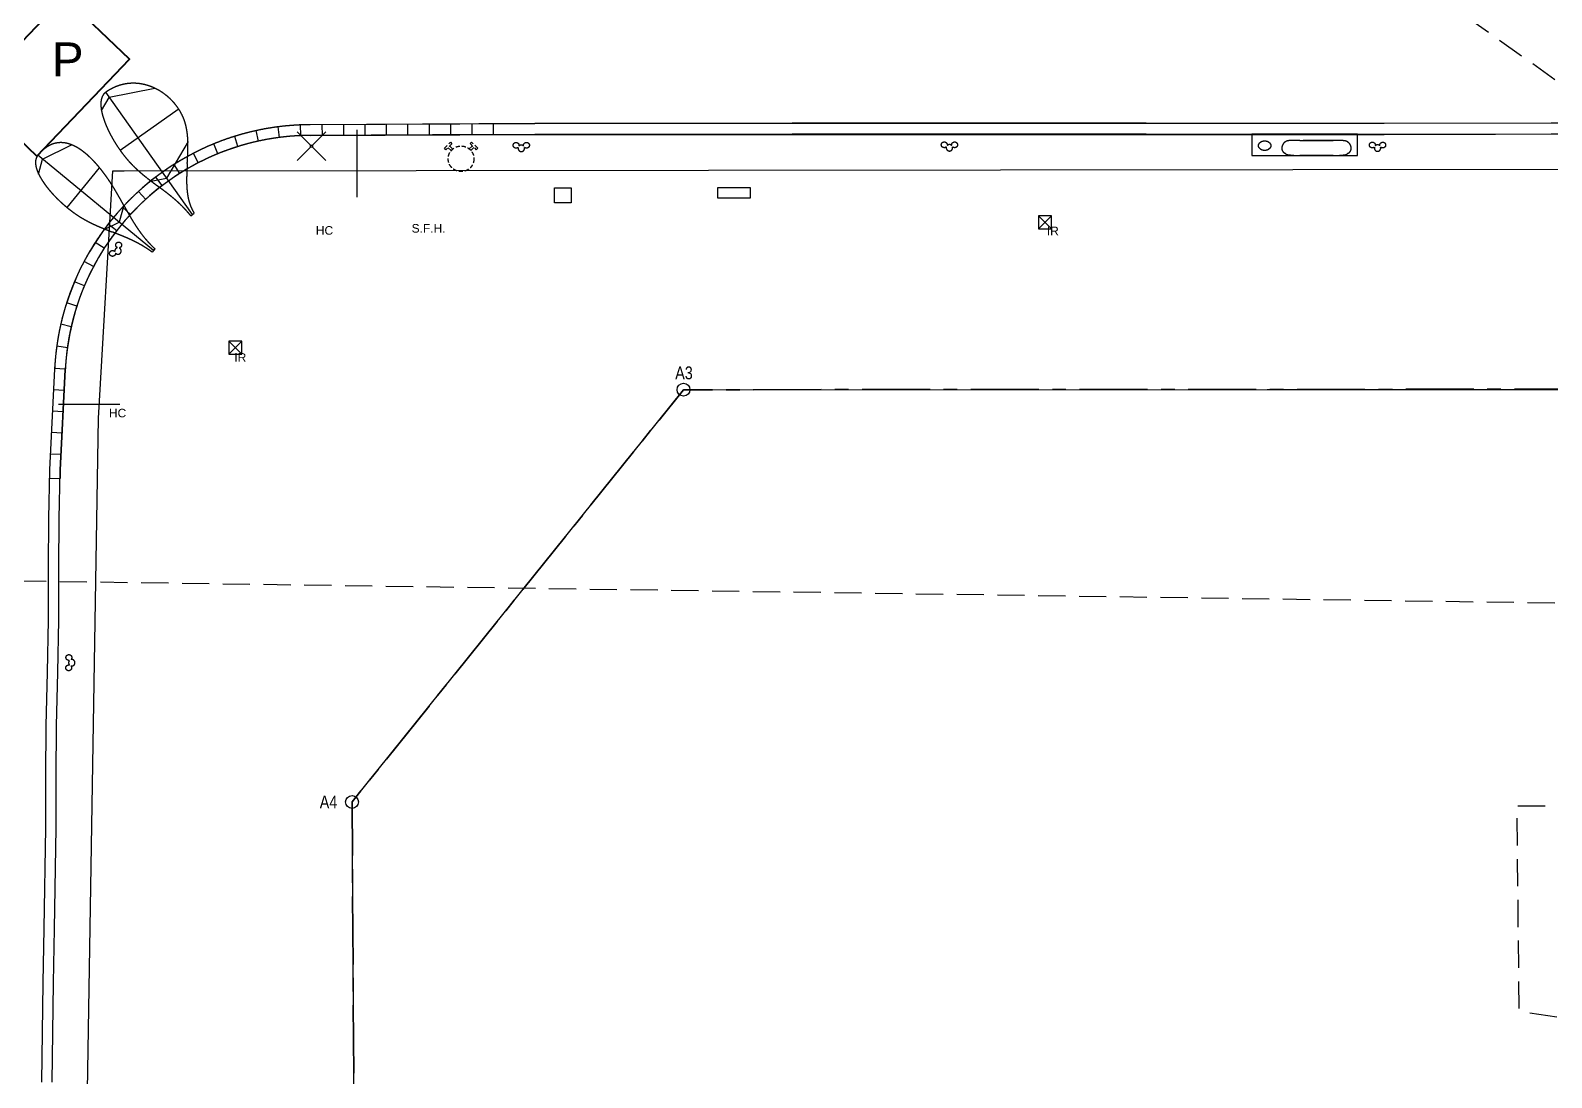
# Model space of a CAD drawing. Header units: millimetres. Extents: x 833576263 to 1668046980, y 817519639 to 1636103653.
# Drawn here: x 834014826 to 834085889, y 818219812 to 818268730 of the extents above; entities that cross this region are included whole.
import ezdxf

# ---------------------------------------------------------------- set-up
doc = ezdxf.new("R2010")
doc.units = ezdxf.units.MM
doc.header["$LTSCALE"] = 100
doc.header["$MEASUREMENT"] = 0
for name, pattern in [('C160$0$Hidden', [9.524999999999999, 6.35, -3.175]), ('R_P_Grid$0$CENTER', [50.800000000000004, 31.75, -6.35, 6.35, -6.35]), ('R_site$0$HIDDENX2', [19.049999999999997, 12.7, -6.35])]:
    doc.linetypes.add(name, pattern=pattern)
doc.layers.get('Defpoints').update_dxf_attribs({"color": 170})
for name, color, linetype in [('C160$0$+C160', 6, 'C160$0$Hidden'), ('R_site$0$AUDIT_I_160808180252-10', 10, 'Continuous'), ('R_site$0$AUDIT_I_160808180252-13', 10, 'Continuous'), ('R_site$0$G-SITE(Drainage Reserve)', 7, 'R_site$0$HIDDENX2'), ('R_Text for GBP from DLN$0$base plan(mm)$0$DLN040__', 7, 'Continuous'), ('T-TITL', 7, 'Continuous'), ('X-REF', 7, 'Continuous')]:
    doc.layers.add(name, color=color, linetype=linetype)
for name, color, linetype, lineweight in [('R_P_Grid$0$RDA9101', 2, 'R_P_Grid$0$CENTER', 35), ('R_P_Grid$0$RDA9102', 1, 'Continuous', 25), ('R_WKCD_PARK$0$000-PAV-Concrete-b', 1, 'Continuous', 25), ('R_WKCD_PARK$0$000-PAV-Reused tiles-b', 3, 'Continuous', 15), ('R_WKCD_PARK$0$4-LINE', 7, 'Continuous', 18)]:
    doc.layers.add(name, color=color, linetype=linetype, lineweight=lineweight)
doc.styles.add('R_P_Grid$0$ARIAL', font='arial.ttf', dxfattribs={"width": 0.8})
doc.styles.add('R_site$0$Arial', font='arial.ttf')
doc.styles.add('R_Text for GBP from DLN$0$base plan(mm)$0$Standard', font='arial.ttf')
doc.styles.add('R_Text for GBP from DLN$0$base plan(mm)$0$SWIS721 LT', font='swiss.ttf')
doc.linetypes.add('R_site$0$B1_BDYWL', pattern='A,2.5,[1,B1000.shx,S=1,R=0,X=0,Y=0],2.5', length=5)
doc.dimstyles.new('R_Text for GBP from DLN$0$base plan(mm)$0$Standard', dxfattribs={"dimtxt": 0.35, "dimasz": 0.2, "dimexe": 0.2, "dimexo": 0.2, "dimgap": 0.09, "dimtad": 0, "dimtoh": 1, "dimdec": 4, "dimzin": 0, "dimdsep": 46, "dimtxsty": 'R_Text for GBP from DLN$0$base plan(mm)$0$Standard', "dimcen": 0.09, "dimadec": 0, "dimazin": 0, "dimtfac": 1, "dimtdec": 4, "dimtofl": 0, "dimtmove": 0, "dimatfit": 3, "dimfxl": 1, "dimtolj": 1, "dimtzin": 0, "dimarcsym": 0})

# ---------------------------------------------------------------- blocks, each defined once
blk = doc.blocks.new('R_P_Grid')
at = {"layer": 'R_P_Grid$0$RDA9101', "flags": 128}
blk.add_lwpolyline([(833974486.7603672, 818116699.7, -0.1699638862440265), (834030051.9999999, 818200999.7), (834029850.0000001, 818232686.7), (834045337, 818251945.7), (834236230.0000001, 818252048.7), (834176136, 818164362.7000002), (834143758.4295808, 818116699.7)], format="xyb", dxfattribs=at)
at = {"layer": 'R_P_Grid$0$RDA9102'}
for centre in [(834045337, 818251945.7), (834029850.0000001, 818232686.7)]:
    blk.add_circle(centre, 299.9999999999999, dxfattribs=at)
at = {"layer": 'R_P_Grid$0$RDA9102', "style": 'R_P_Grid$0$ARIAL', "width": 0.8}
for s, p in [('A3', (834044949.0524564, 818252431.9473349)), ('A4', (834028342.136287, 818232386.7))]:
    blk.add_text(s, height=600, rotation=3.396031469342597e-06, dxfattribs=at).set_placement(p)
blk = doc.blocks.new('R_site$0$11nw23d')
at = {"layer": 'R_site$0$AUDIT_I_160808180252-13', "linetype": 'Continuous', "lineweight": 40, "flags": 128}
blk.add_lwpolyline([(834016.4213999999, 818270.3067000012), (834012.0889000002, 818265.7720000002), (834015.1305000007, 818262.8575), (834019.46183, 818267.3909800003), (834016.4213999999, 818270.3067000012)], dxfattribs=at)
at = {"layer": 'R_site$0$AUDIT_I_160808180252-10', "linetype": 'Continuous', "lineweight": 20, "insert": (834016.5691215874, 818266.5814999993), "char_height": 1.58750317500635, "width": 2.381254762509525, "attachment_point": 8, "style": 'R_site$0$Arial'}
blk.add_mtext('P', dxfattribs=at)
blk = doc.blocks.new('R_site')
at = {"layer": 'Defpoints', "flags": 128}
blk.add_lwpolyline([(834030051.9999999, 818200999.7), (834029850.0000001, 818232686.7), (834045337, 818251945.7), (834236230.0000001, 818252048.7), (834176136, 818164362.7000002)], dxfattribs=at)
at = {"layer": 'R_site$0$G-SITE(Drainage Reserve)', "flags": 128}
blk.add_lwpolyline([(834003920.2285964, 818269772.6620774), (834081350.2285963, 818269772.6620774), (834094910.2285964, 818260162.6620774), (834173830.2285963, 818261692.6620774), (834173830.2285963, 818252852.6620774), (834181490.2285963, 818247572.6620774), (834179910.2285964, 818204292.6620774), (834201880.2285964, 818204442.6620774), (834209540.2285964, 818208322.6620774), (834205500.2285963, 818215712.6620774), (834213520.2285964, 818221092.6620774), (834218120.2285963, 818213962.6620774), (834255800.2285964, 818237252.6620774), (834350300.2285964, 818367182.6620773), (834357820.2285963, 818365572.6620774), (834364350.2285963, 818361092.6620774), (834260614.5440143, 818211611.1086674), (834220530.2285964, 818185262.6620774), (834214470.2285963, 818191962.6620774), (834193800.2285964, 818192682.6620773), (834187200.2285963, 818186172.6620774), (834095560.2285964, 818187982.6620774), (834094070.2285963, 818191872.6620774), (834087080.2285963, 818192732.6620774), (834086380.2285964, 818204092.6620774), (834087270.2285964, 818204142.6620774), (834088020.2285964, 818222352.6620774), (834084380.2285964, 818222902.6620774), (834084270.2285964, 818232512.6620774), (834087460.2285963, 818232512.6620774), (834086750.2285963, 818241962.6620774), (834003170.2285964, 818243162.6620774), (834003920.2285964, 818269772.6620774)], dxfattribs=at)
at = {"linetype": 'R_site$0$B1_BDYWL', "lineweight": 5, "xscale": 1000, "yscale": 1000, "zscale": 1000}
blk.add_blockref('R_site$0$11nw23d', (-0.002798975401674397, 0.001201173290610313), dxfattribs=at)
blk = doc.blocks.new('R_WKCD_PARK')
at = {"layer": 'R_WKCD_PARK$0$000-PAV-Concrete-b', "flags": 128}
for points in [[(834241497.1734508, 818264558.8987306), (834226498.8354524, 818264558.8987306), (834210221.2107818, 818264558.8987306), (834194363.9023638, 818264523.6026076), (834177666.2498116, 818264523.6026076), (834160692.577286, 818264484.5004402), (834143597.2672892, 818264484.5004402), (834127204.8428382, 818264449.4033282), (834110406.506721, 818264449.4033282), (834093667.0703735, 818264418.9083315), (834078061.3879, 818264381.2588043), (834066950.8353294, 818264381.2588043), (834050411.0753956, 818264381.2588043), (834038384.5258847, 818264381.2588043), (834027886.8906424, 818264324.6714435)], [(834027889.1793029, 818263824.6766807), (834038386.0958748, 818263872.7249391), (834050411.4885647, 818263872.7249391), (834066950.8103526, 818263872.7249391), (834078061.7409431, 818263872.7249391), (834093667.966168, 818263918.9090375), (834110407.0920371, 818263918.9090375), (834127205.4396766, 818263949.4036107), (834143597.7984154, 818263949.4036107), (834160692.7702764, 818263984.5004767), (834177666.6269029, 818263984.5004767), (834194364.4364326, 818264023.6028293), (834210221.4913566, 818264023.6028293), (834226499.245204, 818264055.6009985), (834241497.2833909, 818264055.6009985)], [(834015843.5105212, 818219596.4404517), (834015907.3964065, 818224236.4412073), (834015947.7205021, 818226761.1278605), (834016028.8185012, 818231472.992307), (834016028.8185012, 818233870.0342101), (834016049.6050243, 818236254.9923635), (834016102.6195046, 818238731.9905111), (834016148.5627768, 818241188.5742131), (834016158.2174695, 818243623.9958087), (834016173.1546112, 818245919.9223642), (834016221.69528, 818248188.515288), (834016456.0383162, 818252896.5083994)]]:
    blk.add_lwpolyline(points, dxfattribs=at)
at = {"layer": 'R_WKCD_PARK$0$000-PAV-Concrete-b'}
for centre, radius in [((834027941.8184928, 818252324.797155), 12000.00000045607), ((834027941.8184924, 818252324.7971545), 11500.0000000239)]:
    blk.add_arc(centre, radius, 90.2622596960248, 177.1504246257506, dxfattribs=at)
at = {"layer": 'R_WKCD_PARK$0$000-PAV-Reused tiles-b', "flags": 128}
blk.add_lwpolyline([(834076828.3693368, 818263882.4920635), (834071886.1882571, 818263882.4920635), (834071886.1882571, 818262887.4349383), (834076829.392624, 818262887.4349383), (834076829.392624, 818263882.4920635)], dxfattribs=at)
at = {"layer": 'R_WKCD_PARK$0$4-LINE', "flags": 128}
for points in [[(834030052.0001657, 818200999.9998536), (834029850.0001663, 818232686.9998549), (834045337.0001656, 818251945.9998535), (834100833.2784706, 818251945.9998535), (834100901.593992, 818263128.7503012), (834170454.0805445, 818263128.7503012), (834170486.9513656, 818252013.5665469), (834250936.0001662, 818252013.5665469), (834319436.280536, 818350425.5108792), (834309138.3769388, 818349156.5595393)], [(834241497.2833917, 818264058.8987428), (834226499.245204, 818264058.8987428), (834210221.4913566, 818264058.8987428), (834197129.4611667, 818264025.1544194), (834197129.4611667, 818263025.1548514), (834192188.2374433, 818263025.1548514), (834192188.2374433, 818264020.1730504), (834177666.6269029, 818264020.1730504), (834170451.5280775, 818263991.8603369), (834170453.1973344, 818263991.8603369), (834160692.7702762, 818263991.8603369), (834143597.7984152, 818263991.8603369), (834127205.4396765, 818263949.4036096), (834110407.0920373, 818263949.4036096), (834093667.966168, 818263918.9090358), (834078061.7409432, 818263881.2582011), (834076828.3693368, 818263881.2582011), (834076828.3693368, 818262882.4905878), (834071887.2115446, 818262882.4905878), (834071887.2115446, 818263887.4362096), (834066950.8103526, 818263887.4362096), (834050411.4885638, 818263887.4362096), (834038386.0958749, 818263887.4362096), (834027889.1793025, 818263824.6766801)], [(834016456.0383162, 818252896.5083982), (834016221.6952796, 818248188.515288), (834016173.154611, 818245919.9223642), (834016158.2174695, 818243623.9958082), (834016148.5627768, 818241188.5742123), (834016102.6195046, 818238731.9905095), (834016049.6050243, 818236254.9923635), (834016032.3657717, 818233870.0342094), (834016032.3657717, 818231472.9923044), (834015947.720502, 818226761.1278601), (834015907.3964067, 818224236.4412072), (834015843.5105213, 818219596.4404511)]]:
    blk.add_lwpolyline(points, dxfattribs=at)
at = {"layer": 'R_WKCD_PARK$0$4-LINE'}
blk.add_arc((834027941.8184906, 818252324.7971556), 11499.9999982586, 90.2622596960248, 177.1504246257506, dxfattribs=at)
blk = doc.blocks.new('C160')
at = {"layer": 'C160$0$+C160', "ltscale": 0.0003}
for p, q in [((834034.4843061882, 818263.1172903059), (834034.3407565374, 818263.2595317853)), ((834034.55469246, 818263.1883239085), (834034.4111428093, 818263.3305653878)), ((834035.3295503908, 818263.1918707191), (834035.4717918701, 818263.3354203698)), ((834035.4005839936, 818263.1214844474), (834035.542825473, 818263.2650340981))]:
    blk.add_line(p, q, dxfattribs=at)
at = {"layer": 'C160$0$+C160'}
for p, q in [((834061.926669528, 818260.0679701492), (834062.5266695279, 818259.4679701494)), ((834061.926669528, 818259.4679701494), (834062.5266695279, 818260.0679701492)), ((834024.0944995643, 818254.2072801488), (834024.6944995641, 818253.6072801489)), ((834024.0944995643, 818253.6072801489), (834024.6944995641, 818254.2072801488))]:
    blk.add_line(p, q, dxfattribs=at)
for points in [[(834022.4763742398, 818260.1895656995, -0.00868377232207843), (834022.441777512, 818260.2466703628, -0.008576268836341668), (834022.4091720908, 818260.3049352386, -0.008406177596953905), (834022.3788834497, 818260.3636544213, -0.008196591789860572), (834022.3505607066, 818260.4233471946, -0.008023321255625084), (834022.3243360568, 818260.4835891372, -0.007730422491797432), (834022.3000219171, 818260.5446278641, -0.007555710968779731), (834022.2776150829, 818260.6062982157, -0.007200648458769636), (834022.2570375527, 818260.6686035441, -0.007025997866801474), (834022.2381998593, 818260.7316062374, -0.00662959839758506), (834022.2210894437, 818260.7951005311, -0.006456201351196737), (834022.2055696379, 818260.8593386443, -0.006036982987313118), (834022.1916594201, 818260.9239451216, -0.005865705236518124), (834022.1792038522, 818260.9893216141, -0.005438760368602291), (834022.1682293125, 818261.0549636123, -0.005270163270610839), (834022.1585822797, 818261.1213818775, -0.004846810103633381), (834022.1502809509, 818261.1879823001, -0.004681194888980978), (834022.1431851134, 818261.2553465315, -0.004269171496338456), (834022.1372961658, 818261.3228274812, -0.004106630381012582), (834022.1324929642, 818261.391042878, -0.003710591698580109), (834022.1287567872, 818261.4593254527, -0.003551056582259415), (834022.1259868215, 818261.5282982998, -0.003173183284192292), (834022.1241446454, 818261.597302511, -0.003016467476396807), (834022.1231479946, 818261.666940177, -0.00265706249194479), (834022.1229415707, 818261.7365849527, -0.00250289426459602), (834022.1234580475, 818261.8067958376, -0.002160901702764849), (834022.1246293935, 818261.8769990746, -0.002008950064363249), (834022.1263987401, 818261.9476925333, -0.00168237318383337), (834022.1286899437, 818262.0183711734, -0.001532267169448313), (834022.1314519761, 818262.0894574337, -0.001218487085827612), (834022.1346050517, 818262.1605275455, -0.001069829861928814), (834022.1380997613, 818262.2319176325, -0.0007658392955432058), (834022.1418565479, 818262.3032944878, -0.0006182184287999357), (834022.1458241693, 818262.374900161, -0.0003207894505393956), (834022.1499262624, 818262.4464982968, -0.0001737844609531194), (834022.1541073152, 818262.5182320052, 0.0001204102166278504), (834022.1582960256, 818262.5899652692, 0.0002672220244067943), (834022.1624313329, 818262.6617401252, 0.0005615158384390847), (834022.1664476675, 818262.7335217017, 0.0007085544324390395), (834022.1702783552, 818262.805251475, 0.001006204872824148), (834022.1738630186, 818262.8769938907, 0.001153882660851921), (834022.1771304948, 818262.9485930231, 0.001457984378725654), (834022.180023909, 818263.0202081332, 0.001606700729668935), (834022.1824698235, 818263.0915917701, 0.001920078322208737), (834022.184412169, 818263.1629907257, 0.002070212669770425), (834022.1857783475, 818263.2340747652, 0.002395277613013017), (834022.1865096288, 818263.3051679648, 0.00254718032985463), (834022.1865379782, 818263.3758691188, 0.002885736717823004), (834022.1857981187, 818263.4465661471, 0.003039716859879087), (834022.1842304958, 818263.516802007, 0.003392702177552387), (834022.181759469, 818263.5870115694, 0.003549011064213474), (834022.178337506, 818263.6567006678, 0.003916162874496161), (834022.1738755099, 818263.7263305284, 0.004074972588500525), (834022.16834039, 818263.7953923803, 0.004454422310882864), (834022.1616280716, 818263.8643493205, 0.004615798339652023), (834022.153720252, 818263.932704424, 0.005003612331398117), (834022.1444989843, 818264.0008942425, 0.005167480236761573), (834022.1339578704, 818264.0684640099, 0.005557198499996382), (834022.1219700784, 818264.1357915911, 0.005723305796166484), (834022.1085336646, 818264.2024981811, 0.006105569661600139), (834022.0935231842, 818264.2688676629, 0.006273446342592609), (834022.076927694, 818264.3346336825, 0.006635851763124852), (834022.0586401317, 818264.3999487545, 0.006804776222833595), (834022.0386197093, 818264.4646968084, 0.007132122144214027), (834022.0168027515, 818264.5288611625, 0.01431771782701947), (834021.9675593819, 818264.655577083, 0.01377992563037298), (834021.9112754117, 818264.7793311366, 0.01360894925691305), (834021.8479417067, 818264.9005050587, 0.01316830467982264), (834021.7782112261, 818265.0181180682, 0.01305108789196501), (834021.7019869784, 818265.1325532346, 0.01273804649191961), (834021.6199633388, 818265.2429084622, 0.01267292425695925), (834021.5320492196, 818265.3494279267, 0.01250257353120661), (834021.4388848947, 818265.4513888236, 0.01248821435147939), (834021.3404762178, 818265.5488323715, 0.01246559481973284), (834021.2373290382, 818265.6412456572, 0.01250131814838958), (834021.1296110693, 818265.728466046, 0.01262418557964177), (834021.0176489139, 818265.8101654681, 0.01271003009871028), (834020.9017931322, 818265.8860241675, 0.01296891564345485), (834020.7821976664, 818265.9558347613, 0.01310549630493345), (834020.6593586936, 818266.0191968934, 0.01348121526489882), (834020.53332844, 818266.0759400415, 0.01366934662366799), (834020.4046418599, 818266.1256680052, 0.01412840147448044), (834020.2733943798, 818266.1681678138, 0.01436842447964693), (834020.1399763181, 818266.2031131926, 0.01485751390146505), (834020.0047486299, 818266.2302045831, 0.01514828410348541), (834019.867698613, 818266.2491985831, 0.01559061667432706), (834019.7297443349, 818266.2597368545, 0.01592826203320122), (834019.5901531483, 818266.2615808201, 0.01622611952369776), (834019.4507346397, 818266.2544511327, 0.01660298830359095), (834019.3096979699, 818266.2379103707, 0.01665115560695443), (834019.1700726885, 818266.2120339229, 0.01705567204825084), (834019.0287087647, 818266.1758389921, 0.01676624874758058), (834018.890111626, 818266.1301717298, 0.01718421994306879), (834018.7495777004, 818266.0730298599, 0.0165147824912248), (834018.6132045968, 818266.0065510585, 0.008402732194566442), (834018.5442705889, 818265.9685863547, 0.008166170459136621), (834018.4766317023, 818265.9283583263, 0.008270346309173587), (834018.408440719, 818265.884705793, 0.007992499517335192), (834018.3417047454, 818265.8388584139, 0.01865825094313346), (834018.3140065905, 818265.8176313002, 0.018954569549265), (834018.2879824606, 818265.7943833213, 0.01871064494490697), (834018.264024434, 818265.7694952614, 0.01822905319093063), (834018.2419677956, 818265.7429059368, 0.01798501920809455), (834018.2216943644, 818265.7145123093, 0.01688710706928728), (834018.2034473002, 818265.6847727536, 0.01665851580666481), (834018.1868013468, 818265.6530507654, 0.0152003265185557), (834018.172207524, 818265.6203302653, 0.01499774533007155), (834018.159121143, 818265.5854727556, 0.01342247985558232), (834018.1480350165, 818265.5499249649, 0.01324920748319869), (834018.138426465, 818265.5121319173, 0.01172760766046519), (834018.1307163278, 818265.4739033459, 0.01158188402454097), (834018.1244916301, 818265.4333751864, 0.01020620981894334), (834018.1200380073, 818265.3926119014, 0.01008420586531316), (834018.1170944062, 818265.3495458257, 0.008888755477356293), (834018.1157866048, 818265.3063971249, 0.008786426164292592), (834018.1160159132, 818265.2609858356, 0.007771410016777858), (834018.1177486699, 818265.2156055097, 0.007685228470706182), (834018.1210397804, 818265.1680373099, 0.006834476855970966), (834018.1257107526, 818265.1205835491, 0.006761579155151919), (834018.1319512627, 818265.0710429954, 0.006053163586739458), (834018.1394594022, 818265.0216777363, 0.005991278902520962), (834018.148536569, 818264.9703464116, 0.005402996168272293), (834018.1587811686, 818264.9192345648, 0.005350330899344064), (834018.1705824184, 818264.8662917773, 0.004862117592263114), (834018.1834626016, 818264.8136005276, 0.004817249797670528), (834018.1978757741, 818264.75922388, 0.004411972067735489), (834018.2132902507, 818264.7051221184, 0.004373767903249071), (834018.2302036897, 818264.6494879437, 0.004037238357271262), (834018.2480506657, 818264.5941458301, 0.004004788782565243), (834018.267353229, 818264.537429519, 0.003725465262089131), (834018.2875303963, 818264.4810181564, 0.003698038467096565), (834018.3091114257, 818264.4233943956, 0.003466629148377263), (834018.3315159921, 818264.3660855903, 0.00344363469339576), (834018.3552652652, 818264.3077285374, 0.003252710978558423), (834018.3797940029, 818264.2496946254, 0.006436468234853824), (834018.432632318, 818264.1311416216, 0.005871953935872009), (834018.4883734682, 818264.0139234718, 0.005825324593866536), (834018.5486257558, 818263.8945046482, 0.005472233647653103), (834018.6115611898, 818263.776476642, 0.005448132674601255), (834018.6783389641, 818263.6575724793, 0.00526683973251731), (834018.7476495652, 818263.5401260826, 0.005263317817761063), (834018.8200700085, 818263.4231119002, 0.005233941756482806), (834018.894930992, 818263.30764374, 0.005250279746990059), (834018.972115375, 818263.1938901235, 0.005368816651085058), (834019.0516978679, 818263.0818015607, 0.0054054183379834), (834019.1327705352, 818262.9726739125, 0.00568278364069452), (834019.2162425905, 818262.8653714912, 0.00574121145572906), (834019.3003305318, 818262.7622287913, 0.006204883219705571), (834019.3868575571, 818262.6611254779, 0.006131025535779107), (834019.473294896, 818262.565030681, 0.005911344488732363), (834019.5620218024, 818262.4710448502, 0.005617517201397635), (834019.6505264592, 818262.3815223906, 0.005275243414397708), (834019.7409609088, 818262.2939484695, 0.004967016135027014), (834019.8312358914, 818262.210043067, 0.00451861857511196), (834019.9230870953, 818262.1278645794, 0.004198661951387455), (834020.0148320491, 818262.048617101, 0.003664031580721365), (834020.1078125809, 818261.9708214246, 0.003334984060487592), (834020.2007255765, 818261.8952678696, 0.002734891268932852), (834020.2945495851, 818261.8208472489, 0.00239923134451359), (834020.3883288788, 818261.7480182666, 0.001753585564464763), (834020.482710327, 818261.6759702964, 0.001413586293431373), (834020.5770558512, 818261.604891078, 0.00074071910066034), (834020.6717070256, 818261.5342188112, 0.0003984742132788529), (834020.766321454, 818261.4639091595, -0.000284650308273747), (834020.8609519002, 818261.3936210375, -0.0006271503331912627), (834020.955541213, 818261.3230954473, -0.001304094094606512), (834021.0498571701, 818261.2522052194, -0.001644860185458983), (834021.1441306922, 818261.1804728699, -0.002298628427900292), (834021.2378350543, 818261.1079996008, -0.002635568906021692), (834021.3315049601, 818261.0340642557, -0.00324770619932026), (834021.424297772, 818260.9590324261, -0.003578544438700039), (834021.517078077, 818260.8818923266, -0.004128816579844259), (834021.6086575424, 818260.8033319393, -0.004451055457627666), (834021.7002626443, 818260.7219798589, -0.004918049611941732), (834021.7903265846, 818260.6389263844, -0.005229006561501418), (834021.8804694953, 818260.552350044, -0.005591798403029905), (834021.9687171179, 818260.4638440056, -0.005888725505250137), (834022.0571076244, 818260.3710270236, -0.006129446668621994), (834022.1432413615, 818260.2761130469, -0.006409728774745595), (834022.2295844378, 818260.1760364876, -0.006516482845402263), (834022.3133115344, 818260.0737617526)], [(834027.8891793026, 818263.8246766807), (834036.4643260814, 818263.8639282901), (834036.4643260814, 818264.3639335282), (834027.886890642, 818264.3246714427, 0.3983939871345676), (834015.9566565695, 818252.9213654097), (834015.7219612737, 818248.2062953432), (834015.713609266, 818247.8159565578), (834016.2133208228, 818247.7971273111), (834016.2216952799, 818248.1885152876), (834016.4560383162, 818252.8965083989, -0.3983939871384767)], [(834020.5164916216, 818258.3729186988, 0.006516482845398385), (834020.4089037565, 818258.4496989008, 0.006409728774746221), (834020.2993668336, 818258.5236725927, 0.006129446668617726), (834020.1913838636, 818258.5927186774, 0.005888725505247367), (834020.0817720146, 818258.6591499676, 0.005591798403055054), (834019.9734269644, 818258.721458168, 0.005229006561456736), (834019.8637580925, 818258.7814076934, 0.004918049611963292), (834019.7550879634, 818258.8379779685, 0.004451055457621284), (834019.6453759958, 818258.8925026401, 0.004128816579895754), (834019.5364198269, 818258.9443397525, 0.003578544438758221), (834019.4266766525, 818258.9944916777, 0.003247706199274787), (834019.3174734975, 818259.0426056291, 0.002635568905984551), (834019.2077109909, 818259.0894316761, 0.002298628427868789), (834019.0982981024, 818259.1348376452, 0.001644860185433534), (834018.9885299392, 818259.1793795051, 0.001304094094653936), (834018.8789413472, 818259.2230975181, 0.000627150333207985), (834018.7691844258, 818259.2663920348, 0.0002846503085537575), (834018.6594499917, 818259.3094465984, -0.0003984742132342158), (834018.5497253787, 818259.352526135, -0.0007407191008263087), (834018.4398703444, 818259.39594601, -0.001413586293442657), (834018.3302037263, 818259.4398386758, -0.001753585564442361), (834018.220248752, 818259.4846568799, -0.002399231344545491), (834018.1106703967, 818259.5303865268, -0.002734891268932821), (834018.0006320865, 818259.5776405602, -0.003334984060535386), (834017.8911763183, 818259.6262265584, -0.003664031580708446), (834017.7810682292, 818259.6769587501, -0.00419866195139987), (834017.6717724191, 818259.7294156402, -0.004518618575065651), (834017.5616065274, 818259.784673434, -0.00496701613507622), (834017.4525096274, 818259.8420106423, -0.005275243414376127), (834017.3422981552, 818259.9028465917, -0.005617517201398559), (834017.2334388717, 818259.9660684344, -0.005911344488723779), (834017.123196277, 818260.0335396922, -0.006131025535789107), (834017.0146110798, 818260.1036458868, -0.006204883219734293), (834016.9046277524, 818260.178562332, -0.005741211455716222), (834016.7964643419, 818260.2560857161, -0.005682783640703578), (834016.6878060247, 818260.3377849433, -0.005405418337984465), (834016.5809853955, 818260.4218740278, -0.005368816651102741), (834016.4748275678, 818260.5092109314, -0.005250279746994308), (834016.3705481392, 818260.5987827742, -0.005233941756495414), (834016.2680620464, 818260.6906177546, -0.00526331781774467), (834016.1675264725, 818260.7845839075, -0.005266839732496291), (834016.0698790349, 818260.8797815623, -0.005448132674591957), (834015.9742942941, 818260.97704938, -0.00547223364763805), (834015.8826472475, 818261.0744778046, -0.00582532459385179), (834015.7932255033, 818261.1739511441, -0.005871953935891656), (834015.7087337612, 818261.2724819311, -0.006436468234838922), (834015.626693999, 818261.373061152, -0.003252710978587186), (834015.5878239642, 818261.4226465763, -0.003443634693347777), (834015.5496215728, 818261.4727479825, -0.003466629148413079), (834015.5129914659, 818261.5221898576, -0.003698038467153947), (834015.4770736804, 818261.572151356, -0.003725465262111554), (834015.4428282563, 818261.6213103923, -0.004004788782517725), (834015.4093470591, 818261.6709927667, -0.004037238357288129), (834015.3776305136, 818261.719730071, -0.004373767903269539), (834015.3467384464, 818261.7689937087, -0.004411972067693883), (834015.317694324, 818261.8171709402, -0.00481724979776604), (834015.2895445797, 818261.8658756757, -0.004862117592380556), (834015.2633156817, 818261.9133552694, -0.005350330899377921), (834015.2380621962, 818261.9613601619, -0.00540299616820827), (834015.2147905051, 818262.0080056451, -0.005991278902526108), (834015.1925880334, 818262.0551686614, -0.006053163586704743), (834015.1724146864, 818262.1008450999, -0.006761579155163599), (834015.1534188287, 818262.1470226683, -0.006834476855907235), (834015.1364842035, 818262.1915972782, -0.007685228470720228), (834015.1208513195, 818262.2366436764, -0.007771410016886207), (834015.1072953439, 818262.2799866337, -0.008786426164279625), (834015.0951822432, 818262.32375318, -0.008888755477502154), (834015.0851451135, 818262.365738615, -0.01008420586530418), (834015.076708337, 818262.408072673, -0.01020620981891409), (834015.0703319164, 818262.4485797269, -0.01158188402446047), (834015.0657263384, 818262.4893236494, -0.01172760766034464), (834015.0631565534, 818262.5282372215, -0.01324920748311183), (834015.0625329849, 818262.5672276033, -0.01342247985540415), (834015.0639233915, 818262.6044380104, -0.01499774532996925), (834015.0674250136, 818262.6415060288, -0.01520032651851191), (834015.0729410894, 818262.6769063637, -0.01665851580661449), (834015.0806991622, 818262.7118804199, -0.01688710706929087), (834015.0905216099, 818262.7453605041, -0.0179850192079847), (834015.1026521679, 818262.7780722704, -0.0182290531911674), (834015.1169761958, 818262.809509664, -0.0187106449450193), (834015.1335807681, 818262.8398030747, -0.01895456954926462), (834015.1526088298, 818262.8690546853, -0.01865825094318898), (834015.1737817002, 818262.8967943267, -0.007981896311650043), (834015.2252546664, 818262.9574271721, -0.008876624888327732), (834015.2787406889, 818263.0162886359, -0.008763524320564535), (834015.330784224, 818263.0696530777, -0.009692283982602554), (834015.384759725, 818263.1210588899, -0.009567193916451926), (834015.4373284763, 818263.1673983356, -0.01049681102100436), (834015.4917118308, 818263.2115899889, -0.01035935956099286), (834015.5447625341, 818263.2511432656, -0.01124428385323852), (834015.599470029, 818263.2883668329, -0.01109444884681081), (834015.6529600569, 818263.3213669348, -0.01187956179825452), (834015.7079073418, 818263.351874322, -0.01171781206767434), (834015.7617925208, 818263.378547734, -0.01234546580479388), (834015.8168967918, 818263.4025973565, -0.01217296135863704), (834015.8711287844, 818263.4231644184, -0.01259363908151023), (834015.9263114013, 818263.4410208362, -0.01241243815519005), (834015.9808352735, 818263.4556974015, -0.0125960759939126), (834016.0360241928, 818263.4676296616, -0.01240920254194552), (834016.0907769153, 818263.4766298641, -0.01235271532032339), (834016.1459081888, 818263.4829087324, -0.01216393175534854), (834016.2008185986, 818263.4864482031, -0.01189150579045254), (834016.2558364117, 818263.4873429488, -0.01170478725862947), (834016.3108266408, 818263.4856416138, -0.01126088341908845), (834016.3656818839, 818263.481417211, -0.01107979485209485), (834016.4206697432, 818263.474701005, -0.01051819915694744), (834016.4753176279, 818263.4656164192, -0.01034543708069117), (834016.530219203, 818263.4541177136, -0.009718759237137525), (834016.5846166661, 818263.4404254733, -0.009555992220128711), (834016.6393485053, 818263.4243824617, -0.008908576243734374), (834016.6934520209, 818263.4063292735, -0.008756542909988741), (834016.7479326102, 818263.3859847665, -0.008121456425805505), (834016.8016967148, 818263.3638127198, -0.007980193485386462), (834016.8558472291, 818263.3394127813, -0.007379356067749795), (834016.9092237703, 818263.3133607126, -0.007248442329742325), (834016.9629682626, 818263.2851534237, -0.00669446748439242), (834017.0159062097, 818263.2554581517, -0.00657322356362805), (834017.0691714439, 818263.223692635, -0.006071801703011297), (834017.1216170555, 818263.1905899373, -0.005959430307719056), (834017.1743321591, 818263.1555156595, -0.005511558405551707), (834017.2262293302, 818263.1192409695, -0.00540723299918665), (834017.2783253889, 818263.0811072867, -0.005011000172651219), (834017.3296160562, 818263.0418961485, -0.004913916312260301), (834017.3810257211, 818263.0009520366, -0.00456580004358976), (834017.4316502559, 818262.9590403743, -0.004475202276400176), (834017.4823073982, 818262.9155342896, -0.004170943234698981), (834017.5322049517, 818262.871158547, -0.004086137026328455), (834017.5820443752, 818262.8253383728, -0.003821293265584814), (834017.6311531663, 818262.7787355668, -0.003741648177449713), (834017.6801103771, 818262.7308486123, -0.003511923741820168), (834017.7283679218, 818262.6822563336, -0.006788596595722199), (834017.8240320522, 818262.5818750268, -0.0060503675265003), (834017.9170891459, 818262.4790687092, -0.005782686709472059), (834018.0083977428, 818262.3732660243, -0.005240768580346058), (834018.0973528033, 818262.2654748746, -0.004996830636146975), (834018.1838051308, 818262.156235374, -0.004611383812710106), (834018.2681430738, 818262.0453540307, -0.004385892115831696), (834018.3492419341, 818261.9346524772, -0.00412954947883639), (834018.4284441367, 818261.8225853783, -0.003916429273616039), (834018.5039125219, 818261.7120703557, -0.003626786551301284), (834018.5777054352, 818261.6004289214, -0.003377594357349909), (834018.6481771437, 818261.4904947884, -0.003017072547421214), (834018.7172374661, 818261.3796678764, -0.002758699961785305), (834018.7835849265, 818261.2704024569, -0.002335576650405567), (834018.8488159897, 818261.1604662631, -0.00206942258684811), (834018.9119145283, 818261.0519570136, -0.001593091061205284), (834018.9742167663, 818260.942988101, -0.001320585622396558), (834019.0349448125, 818260.8353212407, -0.0008011913060688134), (834019.0952155563, 818260.72739741, -0.0002958750224938746), (834019.1249417224, 818260.6738928001, -0.0001596772491005498), (834019.1546191315, 818260.6203611222, -8.996768378164937e-05), (834019.1841057783, 818260.567110858, 4.954110740539549e-05), (834019.2135881201, 818260.5138582095, 0.0003086135957879231), (834019.2722235578, 818260.408126415, 0.0008805671400334068), (834019.3311102178, 818260.3025345192, 0.001163196611672339), (834019.3900304841, 818260.1978901969, 0.001742162002229357), (834019.44955761, 818260.0935903589, 0.002024912022349065), (834019.5096551629, 818259.9901099022, 0.002595497597655316), (834019.5707060568, 818259.887189748, 0.002876482015005866), (834019.6328775319, 818259.78494732, 0.003420883918427402), (834019.6963313187, 818259.6834967064, 0.003697999176788604), (834019.7614778306, 818259.5825650478, 0.004196115017112615), (834019.828209156, 818259.4826752536, 0.004467037690051219), (834019.8972364354, 818259.3831268529, 0.004897320131867766), (834019.968115329, 818259.2848894094, 0.005159558001828357), (834020.0419335332, 818259.1867979469, 0.005500737699136634), (834020.1178255981, 818259.0903031933, 0.00575174671567559), (834020.1973486498, 818258.9937450801, 0.005985293975140997), (834020.2791157236, 818258.8990806249, 0.00622265598668756), (834020.3652601192, 818258.8041363823, 0.006335520368015367), (834020.4537614658, 818258.7113857241, 0.006557152240485612), (834020.5474446245, 818258.6181409241, 0.006544063893359701), (834020.643538585, 818258.5273825104)], [(834072.7855818287, 818263.3965362149, 0.5333333333404157), (834072.1855821289, 818263.3971364532), (834072.1854820892, 818263.2971365034, 0.5333333332519511), (834072.7854817888, 818263.2965362647)], [(834074.2861575909, 818262.8850347869), (834074.1280453042, 818262.8851929621, -0.03725575482096108), (834073.5270129123, 818262.9306437037, -0.2693673944801962), (834073.448660075, 818262.9935135207, -0.164181909340674), (834073.3413726537, 818263.0631360355, -0.1738856267492659), (834073.2854560739, 818263.2288771516, -0.3926762150044951), (834073.6255502932, 818263.5815096172, -0.01403659520950069), (834074.1287555295, 818263.5951351889), (834074.2868678161, 818263.5949770137), (834075.5268671956, 818263.5937365199), (834075.6849794822, 818263.5935783447, -0.01403659520950144), (834076.1881564492, 818263.5789459896, -0.3926762150044918), (834076.5275444424, 818263.2256337709, -0.173885626749277), (834076.4712963606, 818263.0600048641, -0.1641819093406645), (834076.3638698538, 818262.9905971488, -0.2693673944801924), (834076.2853913836, 818262.9278842256, -0.03725575482096), (834075.684269257, 818262.8836361179), (834075.5261569704, 818262.8837942932)]]:
    blk.add_lwpolyline(points, format="xyb", close=True, dxfattribs=at)
at = {"layer": 'C160$0$+C160', "flags": 128}
for points in [[(834022.3948428871, 818260.1316637261), (834018.3417047454, 818265.8388584139)], [(834018.5100622094, 818265.6042825427), (834020.6454341479, 818266.0273202406)], [(834018.1459327759, 818264.9843582814), (834018.509917974, 818265.6042539682)], [(834019.0172664801, 818263.1296721563), (834021.7325079713, 818265.0579836043)], [(834015.3967759269, 818262.7133776546), (834016.7504899753, 818263.3849761372)], [(834022.1877710782, 818263.539823006), (834021.1872550929, 818261.835864858)], [(834020.5800151033, 818258.4501506046), (834015.1737817002, 818262.8967943267)], [(834020.5800151033, 818258.4501506046), (834015.1737817002, 818262.8967943267)], [(834020.5800151033, 818258.4501506046), (834015.1737817002, 818262.8967943267)], [(834015.2082182987, 818262.0216640556), (834015.3966442075, 818262.7133123066)], [(834016.5352198655, 818260.4590574966), (834018.0593469662, 818262.312092585)], [(834020.4614840156, 818261.6920826343), (834021.1864369733, 818261.8357027808)], [(834019.1830151993, 818260.5690811526), (834018.9673747513, 818259.7775374656)], [(834018.3062306129, 818259.4495336299), (834018.9666276242, 818259.7771668043)]]:
    blk.add_lwpolyline(points, dxfattribs=at)
at = {"layer": 'C160$0$+C160'}
for points in [[(834036.4643260814, 818263.8639282901), (834027.8891793026, 818263.8246766807, 0.3983939871370899), (834016.4560383162, 818252.896508399), (834016.2216952799, 818248.1885152876), (834016.2133208228, 818247.7971273111)], [(834073.448660075, 818262.9935135207, -0.1641819093363031), (834073.3413726537, 818263.0631360355, -0.1738856267508698), (834073.2854560739, 818263.2288771516, -0.3926762150065006), (834073.6255502932, 818263.5815096172, -0.01403659520948782), (834074.1287555295, 818263.5951351889), (834074.2868678161, 818263.5949770137)], [(834076.3638698538, 818262.9905971488, 0.1641819093363034), (834076.4712963606, 818263.0600048641, 0.1738856267508698), (834076.5275444424, 818263.2256337709, 0.3926762150065006), (834076.1881564492, 818263.5789459896, 0.01403659520948782), (834075.6849794822, 818263.5935783447), (834075.5268671956, 818263.5937365199)]]:
    blk.add_lwpolyline(points, format="xyb", dxfattribs=at)
for points in [[(834024.5171669318, 818263.3030375277), (834024.3682690377, 818263.7803523267)], [(834025.4835334087, 818263.5589786757), (834025.3766514485, 818264.0474213507)], [(834026.4684763429, 818263.7300267846), (834026.4044179885, 818264.2259063339)], [(834027.9234128518, 818263.3603453158), (834027.2870167487, 818263.9967414188)], [(834027.4645528422, 818263.8148892997), (834027.4438021617, 818264.3144585235)], [(834027.9941235299, 818263.3603453158), (834028.630519633, 818263.9967414188)], [(834028.4644098894, 818263.8273097234), (834028.462121229, 818264.3273044855)], [(834029.4643994134, 818263.8318870442), (834029.462110753, 818264.3318818064)], [(834030.4643889375, 818263.8364643651), (834030.4621002771, 818264.3364591273)], [(834031.4643784615, 818263.8410416859), (834031.4620898011, 818264.341036448)], [(834032.4643679855, 818263.8456190068), (834032.4620793251, 818264.3456137689)], [(834033.4643575095, 818263.8501963277), (834033.4620688491, 818264.3501910898)], [(834034.4643470335, 818263.8547736485), (834034.4620583731, 818264.3547684107)], [(834035.4643365575, 818263.8593509693), (834035.4620478972, 818264.3593457314)], [(834022.669177853, 818262.5448392627), (834022.4399326078, 818262.9891889198)], [(834023.5766794276, 818262.9641374042), (834023.3868907725, 818263.4267174152)], [(834027.9234128518, 818263.2896346378), (834027.2870167487, 818262.6532385347)], [(834027.9941235299, 818263.2896346378), (834028.630519633, 818262.6532385347)], [(834074.2918678136, 818263.5949720116), (834074.2818678187, 818263.5949820156)], [(834075.5268671956, 818263.5937365199), (834074.2868678161, 818263.5949770137)], [(834021.8015199011, 818262.0483116022), (834021.5345503972, 818262.4710731001)], [(834074.2861575909, 818262.8850347869), (834075.5261569704, 818262.8837942932)], [(834020.9802621795, 818261.4783065201), (834020.677585818, 818261.8762851884)], [(834020.2116106643, 818260.8391313585), (834019.8755146717, 818261.2093198024)], [(834019.5013738038, 818260.1356161553), (834019.1343979477, 818260.4752169816)], [(834018.8549186261, 818259.373077145), (834018.4598360232, 818259.6795241012)], [(834018.2771301817, 818258.5572765857), (834017.8569263419, 818258.8282539524)], [(834017.7723746289, 818257.6943792157), (834017.3302248956, 818257.9278393054)], [(834017.3444662407, 818256.7909056685), (834016.883711795, 818256.9850842996)], [(834016.9966385809, 818255.8536831986), (834016.5207611934, 818256.0071130267)], [(834016.7315200696, 818254.8897940898), (834016.2441157904, 818255.0013156958)], [(834016.5511141206, 818253.9065221372), (834016.0558661044, 818253.9752927887)], [(834016.4567840028, 818252.9112976058), (834015.957434677, 818252.9367976255)], [(834016.4070604598, 818251.9125345903), (834015.907678713, 818251.937391601)], [(834016.3573464386, 818250.9137710967), (834015.8579646917, 818250.9386281074)], [(834016.3076324173, 818249.9150076031), (834015.8082506704, 818249.9398646138)], [(834016.257918396, 818248.9162441096), (834015.7585366492, 818248.9411011203)]]:
    blk.add_lwpolyline(points, dxfattribs=at)
for points in [[(834076.8283693368, 818263.8824920635), (834071.8861882571, 818263.887436212), (834071.8872115446, 818262.8874349383), (834076.829392624, 818262.8824905895)], [(834039.3121066528, 818260.6742969542), (834039.3109148138, 818261.3742959395), (834040.0809136977, 818261.3756069624), (834040.0821055367, 818260.675607977)], [(834046.9438956477, 818260.8874071835), (834046.9433840049, 818261.3874069217), (834048.4433832195, 818261.38894185), (834048.4438948623, 818260.8889421119)], [(834062.5266695279, 818260.0679701492), (834061.926669528, 818260.0679701492), (834061.926669528, 818259.4679701494), (834062.5266695279, 818259.4679701494)], [(834024.6944995641, 818254.2072801488), (834024.0944995643, 818254.2072801488), (834024.0944995643, 818253.6072801489), (834024.6944995641, 818253.6072801489)]]:
    blk.add_lwpolyline(points, close=True, dxfattribs=at)
at = {"layer": 'C160$0$+C160', "ltscale": 0.0003}
for points in [[(834034.4456886147, 818263.507502064), (834034.5167222173, 818263.4371157922), (834034.2351771295, 818263.152981381), (834034.164143527, 818263.223367653)], [(834035.4356277373, 818263.5120333805), (834035.3652414656, 818263.4409997775), (834035.6493758771, 818263.1594546902), (834035.7197621488, 818263.230488293)]]:
    blk.add_lwpolyline(points, close=True, dxfattribs=at)
at = {"layer": 'C160$0$+C160'}
blk.add_circle((834027.9587681908, 818263.3249899767), 0.05000000004656613, dxfattribs=at)
at = {"layer": 'C160$0$+C160', "ltscale": 0.0003}
blk.add_circle((834034.9442184961, 818262.7319584113), 0.599999999999995, dxfattribs=at)
at = {"layer": 'C160$0$+C160'}
for centre, radius, start, end in [((834037.7584116478, 818263.2232121322), 0.1500000000226738, 165.1306022932935, 15.3714547356381), ((834037.7584116478, 818263.2232121322), 0.1500000000226738, 45.13060239683753, 135.3714547866708), ((834057.7584031939, 818263.2461998425), 0.1500000000226757, 164.8654781608361, 15.10633060765542), ((834057.7584031939, 818263.2461998425), 0.1500000000226757, 44.86547826581006, 135.106330657633), ((834077.7584009743, 818263.2349284557), 0.1500000000226757, 164.8110201318488, 15.05187257357792), ((834077.7584009743, 818263.2349284557), 0.1500000000226757, 44.81102023312215, 135.0518726297066), ((834018.917028027, 818258.4246096752), 0.1500000000226757, 98.64683319331361, 188.8876855897237), ((834018.917028027, 818258.4246096752), 0.1500000000226757, 218.6468330930722, 68.88768553727559), ((834016.757954373, 818239.1912385299), 0.1500000000226738, 133.7969138613672, 224.0377662529598), ((834016.757954373, 818239.1912385299), 0.1500000000226738, 253.7969137567285, 104.0377661982398)]:
    blk.add_arc(centre, radius, start, end, dxfattribs=at)
for points in [[(834037.601683721, 818263.2579588443), (834037.5594017127, 818263.2228622201), (834037.498112463, 818263.2156868012), (834037.4476073757, 818263.244538499), (834037.3825204093, 818263.2817202879), (834037.359897116, 818263.3646316399), (834037.3970789044, 818263.4297186068), (834037.4342684784, 818263.4948192008), (834037.5171720455, 818263.5174288665), (834037.5822590119, 818263.4802470778), (834037.6329276344, 818263.4513019581), (834037.6578700782, 818263.3946305676), (834037.6488869638, 818263.3402403822)], [(834037.8668671463, 818263.341569142), (834037.8576135818, 818263.3957347467), (834037.8820441115, 818263.4524005037), (834037.9322829589, 818263.4817133433), (834037.9970268154, 818263.5194894156), (834038.0801417998, 818263.4976260863), (834038.1179178716, 818263.4328822293), (834038.1557018533, 818263.3681248166), (834038.1338306143, 818263.2850233888), (834038.0690867577, 818263.2472473163), (834038.0186852379, 818263.2178395619), (834037.9571351521, 818263.224574467), (834037.9145234269, 818263.2595491654)], [(834057.6018377275, 818263.2816714055), (834057.5593937704, 818263.2467708074), (834057.4980719743, 818263.2398790674), (834057.4477009322, 818263.2689641571), (834057.382786713, 818263.306446723), (834057.3605473152, 818263.3894618716), (834057.3980298807, 818263.4543760914), (834057.4355202947, 818263.5193039022), (834057.5185275954, 818263.5415297084), (834057.5834418146, 818263.5040471425), (834057.6339759579, 818263.4748678752), (834057.6586559006, 818263.418081676), (834057.6494212042, 818263.3637336403)], [(834057.8674052015, 818263.364053732), (834057.8584023751, 818263.4182615756), (834057.8830948512, 818263.4748136792), (834057.9334687991, 818263.5038937363), (834057.9983867628, 818263.5413698166), (834058.0813996897, 818263.5191221258), (834058.1188757695, 818263.4542041618), (834058.1563596965, 818263.3892726054), (834058.1341041587, 818263.3062732716), (834058.0691861951, 818263.268797191), (834058.0186491372, 818263.2396229729), (834057.9571308746, 818263.246642615), (834057.9146814431, 818263.281814115)], [(834077.6018692934, 818263.2705488136), (834077.5593921833, 818263.2356885731), (834077.4980638645, 818263.2288551207), (834077.4477204898, 818263.2579880736), (834077.382841926, 818263.2955323217), (834077.3606814418, 818263.3785685707), (834077.3982256897, 818263.443447135), (834077.4357777988, 818263.5083392829), (834077.518806187, 818263.530486183), (834077.5836847507, 818263.492941935), (834077.6341911369, 818263.4637146496), (834077.6588170949, 818263.4069050184), (834077.6495307464, 818263.3525657846)], [(834077.8675149495, 818263.3526786886), (834077.8585636502, 818263.4068950645), (834077.8833098663, 818263.4634236732), (834077.9337114312, 818263.492455838), (834077.9986649855, 818263.5298701987), (834078.0816567291, 818263.5075436166), (834078.1190710894, 818263.4425900618), (834078.1564932839, 818263.3776229074), (834078.1341588676, 818263.2946447643), (834078.0692053133, 818263.2572304034), (834078.0186405489, 818263.2281042326), (834077.9571289861, 818263.2351823427), (834077.9147130033, 818263.2703941739)], [(834018.8863530953, 818258.582185135), (834018.8373004535, 818258.6069516349), (834018.8062660214, 818258.6602875779), (834018.8125695256, 818258.718110153), (834018.8206929829, 818258.7926273191), (834018.8876914113, 818258.8464540446), (834018.9622085774, 818258.8383305866), (834019.036741346, 818258.8302054281), (834019.0905524686, 818258.7632087007), (834019.0824290114, 818258.6886915346), (834019.0761050968, 818258.6306817308), (834019.0340926865, 818258.585198444), (834018.9806354224, 818258.5717333199)], [(834018.7959011416, 818258.319256675), (834018.7989790438, 818258.2643925905), (834018.7683059783, 818258.2108480127), (834018.7150784075, 818258.1873957198), (834018.6464829198, 818258.1571722575), (834018.5663683944, 818258.1882812359), (834018.5361449317, 818258.2568767236), (834018.5059151414, 818258.3254865737), (834018.5370304479, 818258.405586737), (834018.6056259356, 818258.4358101991), (834018.6590258569, 818258.4593384303), (834018.7194217438, 818258.445696259), (834018.7578115152, 818258.4061334728)], [(834016.6421537449, 818239.3024194252), (834016.5877874357, 818239.2944290803), (834016.531705654, 818239.3201718959), (834016.5035700722, 818239.3710793942), (834016.4673111569, 818239.4366849554), (834016.4911030773, 818239.5192685513), (834016.5567086389, 818239.5555274661), (834016.6223279367, 818239.5917939733), (834016.7048977956, 818239.5679944607), (834016.7411567111, 818239.5023888996), (834016.7693833958, 818239.4513165636), (834016.7612177274, 818239.3899399079), (834016.7252607094, 818239.3481537679)], [(834016.7195692073, 818239.0353617962), (834016.7536722034, 818238.9922743631), (834016.7594191617, 818238.9308347078), (834016.7293997662, 818238.8810148301), (834016.6907131409, 818238.8168109079), (834016.6072976891, 818238.7961235178), (834016.5430937664, 818238.8348101428), (834016.4788764014, 818238.8735048684), (834016.458202454, 818238.9569122201), (834016.4968890793, 818239.0211161423), (834016.5270056777, 818239.0710973365), (834016.5842422548, 818239.0947139879), (834016.6384086224, 818239.0844673672)]]:
    blk.add_open_spline(points, degree=3, knots=[0, 0, 0, 0, 1, 1, 1, 2, 2, 2, 3, 3, 3, 4, 4, 4, 4], dxfattribs=at)
at = {"layer": 'Defpoints', "color": 5, "linetype": 'C160$0$Hidden'}
blk.add_lwpolyline([(834017.3732548745, 818211.8514797784), (834018.0024584433, 818250.6092717657), (834018.6825396909, 818262.1736400519), (834019.2080956113, 818262.1751115255), (834246.7540222374, 818262.4076269435), (834248.8589610185, 818268.3842812577)], dxfattribs=at)
for points in [[(834093.6670703735, 818264.4189083314), (834078.0613879, 818264.3812588044), (834066.9508353294, 818264.3923735536), (834050.4110753955, 818264.3931997493), (834038.3845258846, 818264.3727229908), (834027.8868906425, 818264.3246714434, 0.3983939871369032), (834015.9566565695, 818252.92136541), (834015.7219612737, 818248.2062953438), (834015.6731894072, 818245.9268971799), (834015.6582239172, 818243.6266133238), (834015.64858131, 818241.1942402903), (834015.6027195433, 818238.7420146898), (834015.5496436938, 818236.2621492108), (834015.5323684448, 818233.872211225), (834015.5288248684, 818231.4776647823), (834015.4477892129, 818226.7694225585), (834015.4074513747, 818224.2438754877), (834015.3435800117, 818219.6049294791)], [(834015.8435105212, 818219.5964404518), (834015.9073964065, 818224.2364412075), (834015.9477205022, 818226.7611278605), (834016.0288185013, 818231.4729923069), (834016.0323657714, 818233.87003421), (834016.0496050244, 818236.2549923635), (834016.1026195046, 818238.7319905111), (834016.1485627769, 818241.1885742132), (834016.1582174696, 818243.6239958089), (834016.1731546113, 818245.9199223643), (834016.2216952799, 818248.1885152882), (834016.4560383162, 818252.8965083994, -0.398393987135397), (834027.8891793028, 818263.8246766807), (834038.3860958748, 818263.8727249391), (834050.4114885647, 818263.8931997285), (834066.9508103526, 818263.8923735542), (834078.0617409431, 818263.8812582017), (834093.6679661679, 818263.9189090375)]]:
    blk.add_lwpolyline(points, format="xyb", dxfattribs=at)
blk = doc.blocks.new('R_Text for GBP from DLN')
at = {"layer": 'R_Text for GBP from DLN$0$base plan(mm)$0$DLN040__', "style": 'R_Text for GBP from DLN$0$base plan(mm)$0$SWIS721 LT'}
for s, p in [('HC', (834028160.1839707, 818259187.0044651)), ('S.F.H.', (834032634.0573697, 818259284.616953)), ('IR', (834062310.2831016, 818259161.9327487)), ('IR', (834024351.0220897, 818253255.49683)), ('HC', (834018493.4993641, 818250653.9159468))]:
    blk.add_text(s, height=400, dxfattribs=at).set_placement(p)
at = {"layer": 'R_Text for GBP from DLN$0$base plan(mm)$0$DLN040__', "color": 1}
for points in [[(834030082.4631654, 818264086.7264718), (834030082.4631654, 818260945.7619593)], [(834016141.2743942, 818251275.2738744), (834019001.8877107, 818251275.2738744)]]:
    blk.add_leader(points, dimstyle='R_Text for GBP from DLN$0$base plan(mm)$0$Standard', override={"dimasz": 0.75}, dxfattribs=at)

msp = doc.modelspace()

# ---------------------------------------------------------------- block references
at = {"layer": 'X-REF'}
msp.add_blockref('R_P_Grid', (0, 0), dxfattribs=at)

# ---------------------------------------------------------------- next in the draw order: block references
msp.add_blockref('R_site', (0, 0), dxfattribs=at)

# ---------------------------------------------------------------- next in the draw order: block references
msp.add_blockref('R_WKCD_PARK', (0, 0), dxfattribs=at)

# ---------------------------------------------------------------- next in the draw order: block references
at = {"layer": 'X-REF', "xscale": 1000, "yscale": 1000, "zscale": 1000}
msp.add_blockref('C160', (0, 0), dxfattribs=at)

# ---------------------------------------------------------------- next in the draw order: block references
at = {"layer": 'T-TITL'}
msp.add_blockref('R_Text for GBP from DLN', (0, 0), dxfattribs=at)
at = {"layer": 'X-REF'}
msp.add_blockref('R_Text for GBP from DLN', (0, 0), dxfattribs=at)

doc.saveas('drawing.dxf')
